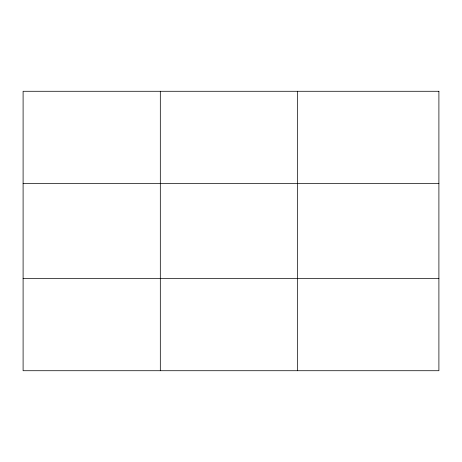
<?xml version="1.0" encoding="UTF-8"?>
<svg xmlns="http://www.w3.org/2000/svg" width="462" height="462" viewBox="0 0 462 462"><rect width="100%" height="100%" fill="white"/><g stroke="black" fill="none" stroke-linecap="round" stroke-linejoin="round"><path stroke-width="0.69" d="M160.314 91.28L160.314 370.72M297.528 91.28L297.528 370.72M23.1 183.495L438.9 183.495M23.1 278.505L438.9 278.505M438.9 91.28L438.9 370.72L23.1 370.72L23.1 91.28L438.9 91.28"/></g></svg>
